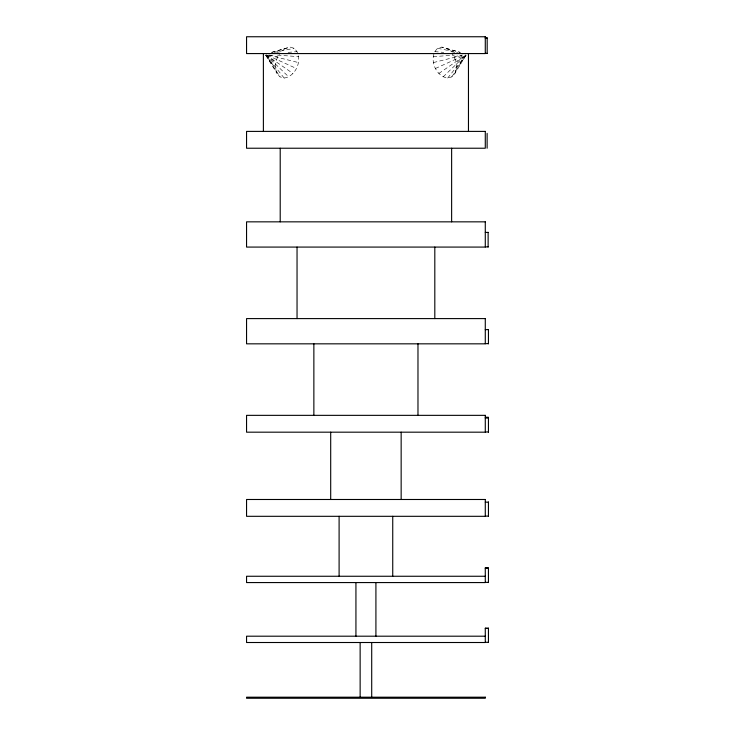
<?xml version="1.0" encoding="UTF-8"?>
<svg xmlns="http://www.w3.org/2000/svg" width="735" height="735" viewBox="0 0 735 735"><rect width="100%" height="100%" fill="white"/><g stroke="black" fill="none" stroke-linecap="round" stroke-linejoin="round"><path stroke-width="0.55" stroke-dasharray="3.67 2.76" d="M271.61 52.378L290.04 47.095L294.147 48.271C303.913 57.082 296.83 76.357 284.16 78.057L280.053 76.881C273.062 71.001 274.908 59.82 280.026 53.306M451.795 76.881L466.018 55.208L454.836 73.518L451.795 76.881L447.679 78.057C435.01 76.357 427.926 57.082 437.692 48.271L441.808 47.095L460.239 52.378L441.808 47.095M454.836 73.518C457.73 66.894 456.224 58.901 451.814 53.306M456.343 68.502L465.99 55.162M447.679 78.057L465.935 55.153M443.122 76.881L465.825 55.051L456.077 62.576M285.474 48.271L281.165 51.634L276.911 52.332M438.804 73.518L465.705 54.914M435.396 68.502L464.557 55.217M271.684 52.396L290.04 47.095M433.411 62.576L463.316 55.097M274.118 52.424L294.147 48.271M454.092 56.65L462.453 55.061M288.056 52.387L297.188 51.634M433.154 56.65L454.359 55.143M277.49 55.143L298.695 56.65M434.651 51.634L443.793 52.387M454.937 52.332L450.684 51.634L446.365 48.271M269.387 55.061L277.756 56.65M437.692 48.271L457.73 52.424M268.532 55.097L298.438 62.576M267.292 55.217L296.444 68.502M266.134 54.914L293.035 73.518M266.088 54.96L275.772 62.576M266.024 55.051L288.726 76.881M284.16 78.057L265.914 55.153L275.506 68.502M265.831 55.208L280.053 76.881M265.804 55.235L277.012 73.518"/><path stroke-width="1.1" d="M485.284 37.531L487.186 37.531L487.186 53.572M485.284 38.358L487.186 38.358M485.284 53.37L487.186 53.37M485.284 232.425L488.132 232.425M485.284 246.887L488.132 246.887M485.284 329.62L488.444 329.62M485.284 343.649L488.444 343.649M485.284 417.26L488.444 417.26L488.444 432.18M485.284 418.031L488.444 418.031M485.284 431.987L488.444 431.987M485.284 502.152L488.444 502.161M485.284 516.117L488.444 516.117M485.284 568.421L488.444 568.421M485.284 576.258L246.556 576.258L246.556 582.57L485.284 582.57L485.284 567.65L488.444 567.65L488.444 582.57M485.284 582.377L488.444 582.377M485.284 636.198L246.556 636.198L246.556 642.509L485.284 642.509L485.284 628.168M485.284 642.317L488.444 642.317M488.444 329.5L488.444 343.833M488.444 501.968L488.444 516.31M488.444 628.168L488.444 642.509M488.132 232.297L488.132 247.079M487.121 133.375L487.121 148.231M468.461 53.572L468.461 131.4M451.63 148.231L451.63 221.841M434.808 247.079L434.808 318.595M417.976 343.833L417.976 415.348M401.154 432.18L401.154 499.488M392.738 516.31L392.738 576.258M375.916 582.57L375.916 636.198M371.708 642.509L371.708 697.203M360.141 642.509L360.141 697.203M355.933 582.57L355.933 636.198M339.101 516.31L339.101 576.258M330.695 432.18L330.695 499.488M313.863 343.833L313.863 415.348M297.041 247.079L297.041 318.595M280.21 148.231L280.21 221.841M263.387 53.572L263.387 131.4M485.284 36.75L246.556 36.75L246.556 53.572L485.284 53.572L485.284 36.75M485.284 131.4L246.556 131.4L246.556 148.231L485.284 148.231L485.284 131.4M485.284 221.841L246.556 221.841L246.556 247.079L485.284 247.079L485.284 221.841M485.284 318.595L246.556 318.595L246.556 343.833L485.284 343.833L485.284 318.595M485.284 415.348L246.556 415.348L246.556 432.18L485.284 432.18L485.284 415.348M485.284 499.488L246.556 499.488L246.556 516.31L485.284 516.31L485.284 499.488M488.444 628.296L485.284 628.296L488.444 628.361M485.284 697.203L246.556 697.203L246.556 698.25L485.284 698.25L485.284 697.203"/></g></svg>
